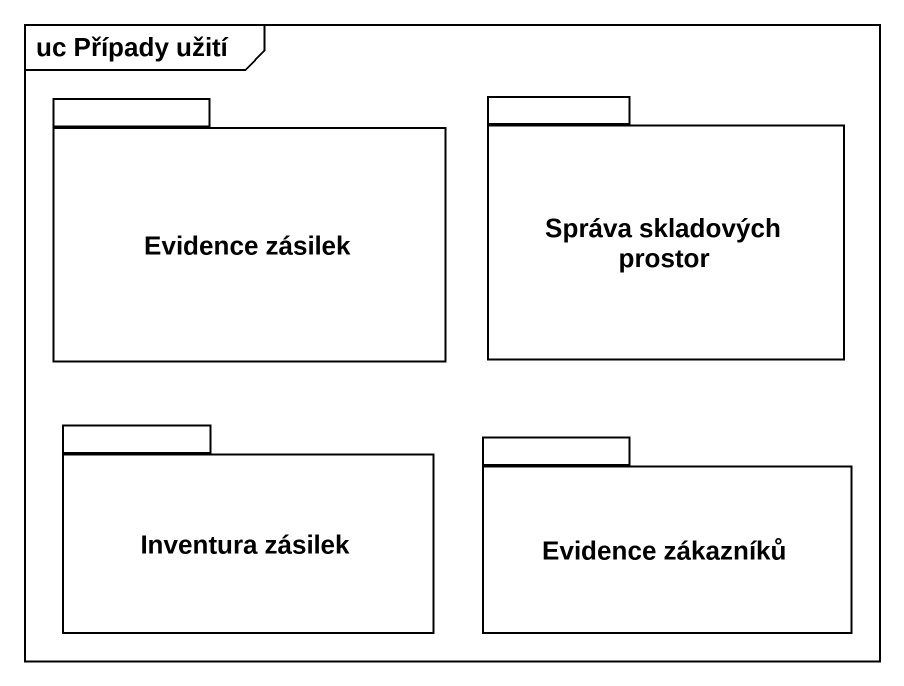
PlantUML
@startuml
mainframe uc Případy užití
package "Evidence zásilek" as Evidence_zásilek {
}
package "Správa skladových prostor" as Správa_skladových_prostor {
}
package "Inventura zásilek" as Inventura_zásilek {
}
package "Evidence zákazníků" as Evidence_zákazníků {
}
@enduml
